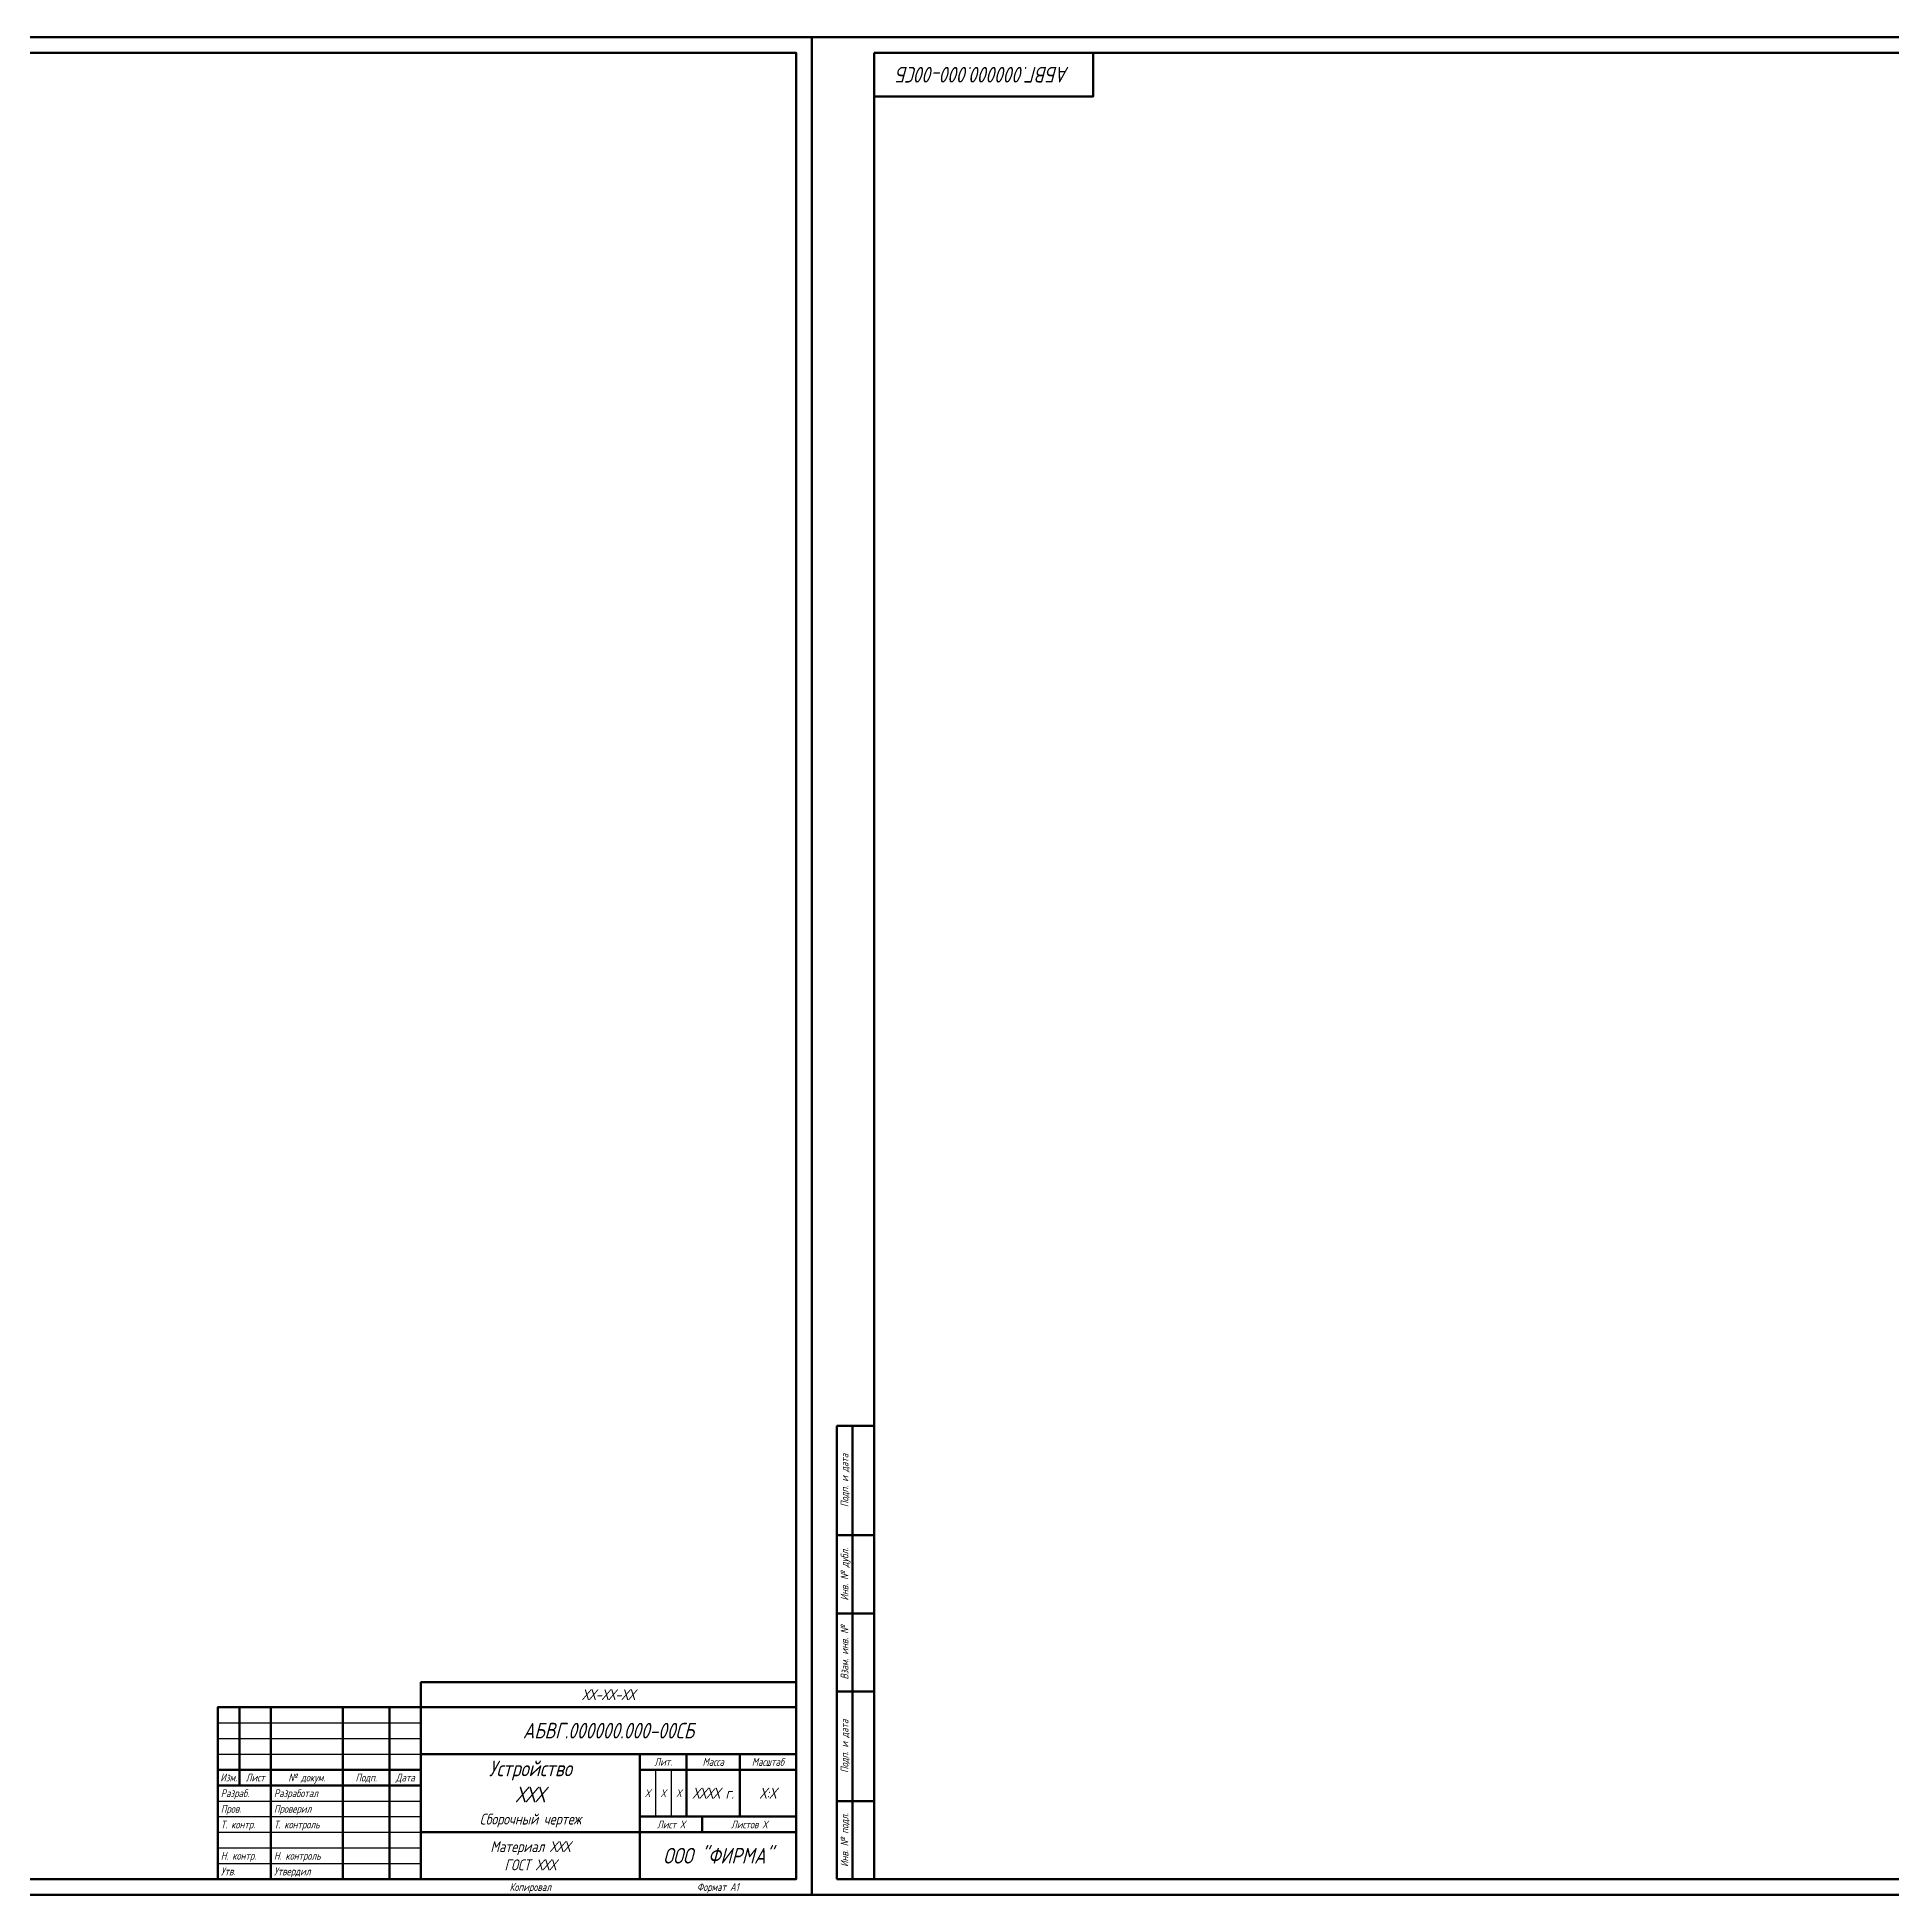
# Model space of a CAD drawing. Header units: inches. Extents: x 0 to 5320, y -3514 to 0.
# Drawn here: x 3535 to 4128, y -2079 to -1485 of the extents above; entities that cross this region are included whole.
import ezdxf

# ---------------------------------------------------------------- set-up
doc = ezdxf.new("R2010")
doc.units = ezdxf.units.IN
doc.header["$MEASUREMENT"] = 0
doc.layers.get('Defpoints').update_dxf_attribs({"color": 30})
doc.styles.add('GOST_A_05.0', font='GOST_A.TTF', dxfattribs={"height": 5})
doc.styles.add('GOST_B_02.5', font='GOST_A.TTF', dxfattribs={"height": 2.5})
doc.styles.add('GOST_B_03.5', font='GOST_A.TTF', dxfattribs={"height": 3.5})

msp = doc.modelspace()

# ---------------------------------------------------------------- linework, layer by layer
at = {"lineweight": 50}
for p, q in [((3791, -2074), (3791, -1929)), ((3791, -1929), (3791, -2014)), ((3791, -1929), (3803, -1929)), ((3796, -1929), (3796, -2074)), ((3791, -1964), (3803, -1964)), ((3791, -1989), (3803, -1989)), ((3600, -2019), (3600, -2044)), ((3610, -2019), (3610, -2074)), ((3633, -2019), (3633, -2074)), ((3648, -2019), (3648, -2074)), ((3791, -2014), (3803, -2014)), ((3658, -2034), (3778, -2034)), ((3728, -2034), (3728, -2074)), ((3743, -2034), (3743, -2054)), ((3760, -2034), (3760, -2054)), ((3593, -2039), (3658, -2039)), ((3728, -2039), (3778, -2039)), ((3593, -2044), (3658, -2044)), ((3791, -2049), (3803, -2049)), ((3728, -2054), (3778, -2054)), ((3748, -2054), (3748, -2059)), ((3658, -2059), (3778, -2059)), ((3791, -2074), (3803, -2074))]:
    msp.add_line(p, q, dxfattribs=at)
msp.add_line((3633, -2019), (3648, -2019))
at = {"lineweight": 25}
for p, q in [((3593, -2024), (3658, -2024)), ((3593, -2029), (3658, -2029)), ((3593, -2034), (3658, -2034)), ((3733, -2039), (3733, -2054)), ((3738, -2039), (3738, -2054)), ((3593, -2049), (3658, -2049)), ((3593, -2054), (3658, -2054)), ((3593, -2059), (3658, -2059)), ((3593, -2064), (3658, -2064)), ((3593, -2069), (3658, -2069))]:
    msp.add_line(p, q, dxfattribs=at)
at = {"lineweight": 50}
for points in [[(2962, -1490), (3778, -1490), (3778, -2074), (2962, -2074)], [(3803, -1490), (4619, -1490), (4619, -2074), (3803, -2074)], [(3803, -1490), (3873, -1490), (3873, -1504), (3803, -1504)], [(3778, -2019), (3658, -2019), (3658, -2011), (3778, -2011)], [(3778, -2074), (3593, -2074), (3593, -2019), (3778, -2019)], [(3778, -2074), (3658, -2074), (3658, -2019), (3778, -2019)]]:
    msp.add_lwpolyline(points, close=True, dxfattribs=at)
at = {"layer": 'Defpoints', "lineweight": 50}
for points in [[(2942, -2079), (3783, -2079), (3783, -1485), (2942, -1485)], [(3783, -2079), (4624, -2079), (4624, -1485), (3783, -1485)]]:
    msp.add_lwpolyline(points, close=True, dxfattribs=at)

# ---------------------------------------------------------------- texts
at = {"color": 1, "lineweight": 13, "insert": (3838, -1497), "char_height": 5, "width": 70, "attachment_point": 5, "rotation": 180, "style": 'GOST_A_05.0'}
msp.add_mtext('{\\fGOST type A|b0|i1|c204|p34;АБВГ.000000.000-00СБ}', dxfattribs=at)
at = {"lineweight": 13, "char_height": 2.5, "attachment_point": 2, "rotation": 90, "style": 'GOST_B_02.5'}
for s, insert, width in [('{\\fGOST type A|b0|i1|c204|p34;Подп. и дата}', (3792.25, -1946.5), 35), ('{\\fGOST type A|b0|i1|c204|p34;Инв. № дубл.}', (3792.25, -1976.5), 25), ('{\\fGOST type A|b0|i1|c204|p34;Взам. инв. №}', (3792.25, -2001.5), 25), ('{\\fGOST type A|b0|i1|c204|p34;Подп. и дата}', (3792.25, -2031.5), 35), ('{\\fGOST type A|b0|i1|c204|p34;Инв. № подл.}', (3792.25, -2061.5), 25)]:
    msp.add_mtext(s, dxfattribs=dict(at, insert=insert, width=width))
at = {"color": 1, "lineweight": 13}
for s, insert, char_height, width, attachment_point, style in [('{\\fGOST type A|b0|i1|c204|p34;ХХ-ХХ-ХХ}', (3718, -2015), 3.5, 120, 5, 'GOST_B_03.5'), ('{\\fGOST type A|b0|i1|c204|p34;АБВГ.000000.000-00СБ}', (3718, -2026.5), 5, 120, 5, 'GOST_A_05.0'), ('{\\fGOST type A|b0|i1|c204|p34;Устройство\\PХХХ}', (3693, -2042.75), 5, 70, 5, 'GOST_A_05.0'), ('{\\fGOST type A|b0|i1|c204|p34;Разработал}', (3611, -2045.25), 2.5, 22, 1, 'GOST_B_02.5'), ('{\\fGOST type A|b0|i1|c204|p34;Х}', (3730.5, -2046.5), 2.5, 5, 5, 'GOST_B_02.5'), ('{\\fGOST type A|b0|i1|c204|p34;Х}', (3735.5, -2046.5), 2.5, 5, 5, 'GOST_B_02.5'), ('{\\fGOST type A|b0|i1|c204|p34;Х}', (3740.5, -2046.5), 2.5, 5, 5, 'GOST_B_02.5'), ('{\\fGOST type A|b0|i1|c204|p34;ХХХХ г.}', (3751.5, -2046.5), 3.5, 17, 5, 'GOST_B_03.5'), ('{\\fGOST type A|b0|i1|c204|p34;Х:Х}', (3769, -2046.5), 3.5, 18, 5, 'GOST_B_03.5'), ('{\\fGOST type A|b0|i1|c204|p34;Проверил}', (3611, -2050.25), 2.5, 22, 1, 'GOST_B_02.5'), ('{\\fGOST type A|b0|i1|c204|p34;Т. контроль}', (3611, -2055.25), 2.5, 22, 1, 'GOST_B_02.5'), ('{\\fGOST type A|b0|i1|c204|p34;Лист Х}', (3738, -2055.25), 2.5, 20, 2, 'GOST_B_02.5'), ('{\\fGOST type A|b0|i1|c204|p34;Листов Х}', (3763, -2055.25), 2.5, 30, 2, 'GOST_B_02.5'), ('{\\fGOST type A|b0|i1|c204|p34;Н. контроль}', (3611, -2065.25), 2.5, 22, 1, 'GOST_B_02.5'), ('{\\fGOST type A|b0|i1|c204|p34;Материал ХХХ\\PГОСТ ХХХ}', (3693, -2066.5), 3.5, 70, 5, 'GOST_B_03.5'), ('{\\fGOST type A|b0|i1|c204|p34;ООО "ФИРМА"}', (3753, -2066.5), 5, 50, 5, 'GOST_A_05.0'), ('{\\fGOST type A|b0|i1|c204|p34;Утвердил}', (3611, -2070.25), 2.5, 22, 1, 'GOST_B_02.5')]:
    msp.add_mtext(s, dxfattribs=dict(at, insert=insert, char_height=char_height, width=width, attachment_point=attachment_point, style=style))
at = {"lineweight": 13}
for s, insert, char_height, width, attachment_point, style in [('{\\fGOST type A|b0|i1|c204|p34;Лит.}', (3735.5, -2035.25), 2.5, 15, 2, 'GOST_B_02.5'), ('{\\fGOST type A|b0|i1|c204|p34;Масса}', (3751.5, -2035.25), 2.5, 17, 2, 'GOST_B_02.5'), ('{\\fGOST type A|b0|i1|c204|p34;Масштаб}', (3769, -2035.25), 2.5, 18, 2, 'GOST_B_02.5'), ('{\\fGOST type A|b0|i1|c204|p34;Изм.}', (3596.5, -2040.25), 2.5, 7, 2, 'GOST_B_02.5'), ('{\\fGOST type A|b0|i1|c204|p34;Лист}', (3605, -2040.25), 2.5, 10, 2, 'GOST_B_02.5'), ('{\\fGOST type A|b0|i1|c204|p34;№ докум.}', (3621.5, -2040.25), 2.5, 23, 2, 'GOST_B_02.5'), ('{\\fGOST type A|b0|i1|c204|p34;Подп.}', (3640.5, -2040.25), 2.5, 15, 2, 'GOST_B_02.5'), ('{\\fGOST type A|b0|i1|c204|p34;Дата}', (3653, -2040.25), 2.5, 10, 2, 'GOST_B_02.5'), ('{\\fGOST type A|b0|i1|c204|p34;Разраб.}', (3594, -2045.25), 2.5, 16, 1, 'GOST_B_02.5'), ('{\\fGOST type A|b0|i1|c204|p34;Пров.}', (3594, -2050.25), 2.5, 16, 1, 'GOST_B_02.5'), ('{\\fGOST type A|b0|i1|c204|p34;Сборочный чертеж}', (3693, -2055.25), 3.5, 70, 5, 'GOST_B_03.5'), ('{\\fGOST type A|b0|i1|c204|p34;Т. контр.}', (3594, -2055.25), 2.5, 16, 1, 'GOST_B_02.5'), ('{\\fGOST type A|b0|i1|c204|p34;Н. контр.}', (3594, -2065.25), 2.5, 16, 1, 'GOST_B_02.5'), ('{\\fGOST type A|b0|i1|c204|p34;Утв.}', (3594, -2070.25), 2.5, 16, 1, 'GOST_B_02.5'), ('{\\fGOST type A|b0|i1|c204|p34;Копировал}', (3693, -2075.25), 2.5, 70, 2, 'GOST_B_02.5'), ('{\\fGOST type A|b0|i1|c204|p34;Формат А1}', (3753, -2075.25), 2.5, 50, 2, 'GOST_B_02.5')]:
    msp.add_mtext(s, dxfattribs=dict(at, insert=insert, char_height=char_height, width=width, attachment_point=attachment_point, style=style))

doc.saveas('drawing.dxf')
